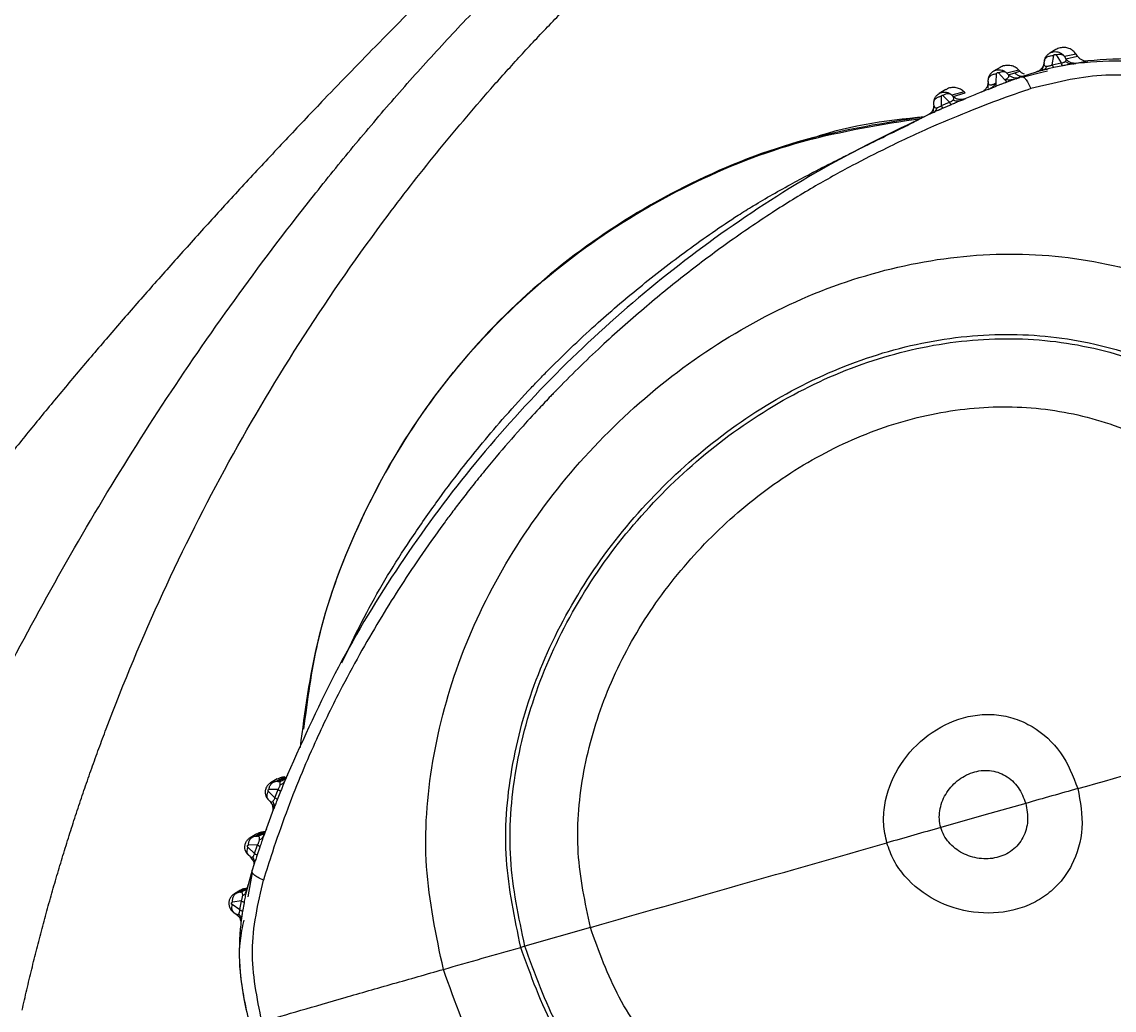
# Model space of a CAD drawing. Extents: x 398 to 508, y 623 to 782.
# Drawn here: x 500.796 to 502.777, y 675.559 to 677.351 of the extents above; entities that cross this region are included whole.
import ezdxf

# ---------------------------------------------------------------- set-up
doc = ezdxf.new("R2010")
doc.units = 0
doc.header["$MEASUREMENT"] = 0
doc.layers.add('GEOMETRY', color=2, linetype='Continuous', lineweight=25)

msp = doc.modelspace()

# ---------------------------------------------------------------- linework, layer by layer
at = {"layer": 'GEOMETRY'}
for p, q in [((502.6715, 677.3007), (502.6602, 677.2942)), ((502.6498, 677.2763), (502.6504, 677.2796)), ((502.6646, 677.2731), (502.6673, 677.2898)), ((502.6646, 677.2731), (502.6809, 677.2765)), ((502.6716, 677.2908), (502.6809, 677.2765)), ((502.7079, 677.2926), (502.6867, 677.2883)), ((502.6867, 677.2883), (502.6894, 677.284)), ((502.6894, 677.284), (502.7106, 677.2886)), ((502.7106, 677.2886), (502.7079, 677.2926)), ((502.7083, 677.2757), (502.7292, 677.2803)), ((502.5703, 677.2683), (502.5584, 677.2615)), ((502.5632, 677.2404), (502.5639, 677.2571)), ((502.5673, 677.2584), (502.5783, 677.2461)), ((502.604, 677.2635), (502.5824, 677.258)), ((502.5824, 677.258), (502.5851, 677.255)), ((502.5851, 677.255), (502.5967, 677.2584)), ((502.5967, 677.2584), (502.6062, 677.2612)), ((502.6062, 677.2612), (502.604, 677.2635)), ((502.6487, 677.2637), (502.6089, 677.2512)), ((502.6115, 677.2523), (502.621, 677.2551)), ((502.6461, 677.259), (502.6124, 677.2507)), ((502.6562, 677.2615), (502.6461, 677.259)), ((502.6678, 677.268), (502.6575, 677.2658)), ((502.6838, 677.2713), (502.6678, 677.268)), ((502.5484, 677.2413), (502.5486, 677.2449)), ((502.5663, 677.2354), (502.563, 677.2342)), ((502.5631, 677.2341), (502.5632, 677.2404)), ((502.5824, 677.2415), (502.5663, 677.2354)), ((502.5783, 677.2461), (502.5824, 677.2415)), ((502.5985, 677.2475), (502.5824, 677.2415)), ((502.5991, 677.2477), (502.5985, 677.2475)), ((502.5999, 677.249), (502.6115, 677.2523)), ((502.4719, 677.2281), (502.4596, 677.221)), ((502.4636, 677.199), (502.4637, 677.2163)), ((502.4665, 677.2174), (502.4781, 677.2053)), ((502.5049, 677.224), (502.4827, 677.2181)), ((502.4827, 677.2181), (502.4852, 677.2155)), ((502.4852, 677.2155), (502.5069, 677.2221)), ((502.5069, 677.2221), (502.5049, 677.224)), ((502.5484, 677.2285), (502.563, 677.2342)), ((502.4499, 677.1999), (502.4499, 677.204)), ((502.4636, 677.199), (502.4781, 677.2053)), ((502.4815, 677.2007), (502.4669, 677.1943)), ((501.2591, 675.9778), (501.2467, 675.9706)), ((501.2561, 675.9732), (501.2725, 675.9815)), ((501.2601, 675.9732), (501.2561, 675.9732)), ((501.2601, 675.9732), (501.2757, 675.9815)), ((501.2548, 675.9439), (501.2427, 675.9558)), ((501.2607, 675.9587), (501.2438, 675.9586)), ((501.2548, 675.9439), (501.2607, 675.9587)), ((501.265, 675.9552), (501.2591, 675.9403)), ((501.243, 675.94), (501.2456, 675.9375)), ((502.6167, 675.9336), (502.5409, 675.9121)), ((501.2524, 675.9237), (501.2339, 675.8733)), ((502.5409, 675.9121), (502.4625, 675.8898)), ((501.2219, 675.8782), (501.2099, 675.8713)), ((501.2188, 675.8739), (501.2342, 675.8819)), ((501.2188, 675.8739), (501.2223, 675.8741)), ((501.2223, 675.8741), (501.2369, 675.882)), ((501.2369, 675.882), (501.2342, 675.8819)), ((501.218, 675.8429), (501.2055, 675.8544)), ((501.2233, 675.8585), (501.2067, 675.8578)), ((501.218, 675.8429), (501.2233, 675.8585)), ((501.2275, 675.8543), (501.2222, 675.8386)), ((501.2097, 675.8371), (501.2067, 675.8397)), ((501.2134, 675.8126), (501.2025, 675.7727)), ((501.2137, 675.8085), (501.2058, 675.764)), ((501.2166, 675.8223), (501.2134, 675.8126)), ((501.1926, 675.776), (501.1812, 675.7695)), ((501.188, 675.7719), (501.2018, 675.7793)), ((501.1912, 675.7724), (501.188, 675.7719)), ((501.1912, 675.7724), (501.2044, 675.7798)), ((501.191, 675.7406), (501.177, 675.75)), ((501.1939, 675.7569), (501.1779, 675.7543)), ((501.191, 675.7406), (501.1939, 675.7569)), ((501.1987, 675.7534), (501.196, 675.7374)), ((501.1804, 675.7354), (501.1846, 675.7326)), ((501.827, 675.7085), (501.7082, 675.6746)), ((501.7082, 675.6746), (501.7007, 675.6725))]:
    msp.add_line(p, q, dxfattribs=at)
for points, knots in [([(502.6851, 678.5543), (502.5913, 678.4607), (502.3673, 678.2373), (502.0646, 677.9358), (501.7924, 677.6644), (501.6025, 677.4739), (501.4579, 677.3278), (501.3548, 677.222), (501.2787, 677.1417), (501.2146, 677.0732), (501.1523, 677.0056), (501.0919, 676.9389), (501.0333, 676.8731), (500.9765, 676.8081), (500.9215, 676.7441), (500.8683, 676.681), (500.817, 676.6188), (500.7675, 676.5576), (500.7162, 676.4926), (500.6631, 676.4236), (500.6085, 676.3504), (500.5557, 676.2774), (500.5048, 676.2047), (500.4558, 676.1323), (500.4086, 676.0602), (500.3633, 675.9884), (500.3198, 675.9168), (500.2783, 675.8455), (500.2385, 675.7745), (500.2133, 675.7269), (500.2008, 675.7033)], [0, 0, 0, 0, 0.1047301, 0.2500013, 0.3375792, 0.4084376, 0.4625773, 0.5000002, 0.5252175, 0.5499318, 0.5741445, 0.5978573, 0.6210717, 0.6437894, 0.6660124, 0.6877425, 0.708982, 0.729733, 0.749998, 0.7744173, 0.7984813, 0.8221953, 0.8455646, 0.8685947, 0.8912915, 0.9136612, 0.93571, 0.9574448, 0.9788723, 1, 1, 1, 1]), ([(500.5262, 675.623), (500.5399, 675.6592), (500.5679, 675.7316), (500.6266, 675.875), (500.7062, 676.0516), (500.8119, 676.2584), (500.9265, 676.4601), (501.049, 676.6566), (501.1801, 676.8468), (501.2958, 677.0001), (501.3921, 677.1194), (501.4663, 677.2071), (501.5424, 677.2927), (501.6208, 677.3761), (501.6874, 677.4441), (501.7411, 677.4979), (501.7951, 677.5513), (501.8627, 677.6178), (501.971, 677.7238), (502.1054, 677.8566), (502.266, 678.016), (502.4264, 678.1751), (502.5864, 678.3343), (502.6926, 678.4406), (502.7457, 678.4938)], [0, 0, 0, 0, 0.03125, 0.0625, 0.125, 0.1875, 0.25, 0.3125, 0.375, 0.4375, 0.46875, 0.5, 0.53125, 0.5625, 0.59375, 0.609375, 0.625, 0.65625, 0.6875, 0.75, 0.8125, 0.875, 0.9375, 1, 1, 1, 1]), ([(500.7963, 675.5586), (500.7991, 675.571), (500.8047, 675.5957), (500.8136, 675.6327), (500.8228, 675.6696), (500.8324, 675.7064), (500.8423, 675.7431), (500.8527, 675.7797), (500.8634, 675.8162), (500.8744, 675.8526), (500.8859, 675.8889), (500.8977, 675.9251), (500.9099, 675.9612), (500.9224, 675.9972), (500.9354, 676.0331), (500.9752, 676.1403), (501.0487, 676.3161), (501.1687, 676.5543), (501.3052, 676.7833), (501.4213, 676.9501), (501.5062, 677.061), (501.5538, 677.1205), (501.6025, 677.1791), (501.6524, 677.2367), (501.7035, 677.2932), (501.7557, 677.3489), (501.7915, 677.3851), (501.8094, 677.4032)], [0, 0, 0, 0, 0.0178447, 0.035683, 0.0535168, 0.0713478, 0.0891778, 0.1070088, 0.1248425, 0.1426807, 0.1605253, 0.1783781, 0.1962409, 0.2141156, 0.2320039, 0.2499076, 0.3749795, 0.4998081, 0.6247653, 0.7497087, 0.7854797, 0.8212214, 0.8569482, 0.8926749, 0.928416, 0.9641862, 1, 1, 1, 1]), ([(502.6504, 677.2796), (502.651, 677.2822), (502.6522, 677.2865), (502.6563, 677.2916), (502.6609, 677.2949), (502.6664, 677.2968), (502.6722, 677.2971), (502.6779, 677.2957), (502.683, 677.2928), (502.6855, 677.2898), (502.6867, 677.2883)], [0, 0, 0, 0, 0.166356, 0.279044, 0.399767, 0.51805, 0.638202, 0.758511, 0.879078, 1, 1, 1, 1]), ([(502.7079, 677.2926), (502.7061, 677.2947), (502.7026, 677.2989), (502.6952, 677.303), (502.6871, 677.3047), (502.6788, 677.3042), (502.6739, 677.3018), (502.6715, 677.3007)], [0, 0, 0, 0, 0.201472, 0.402943, 0.604415, 0.805886, 1, 1, 1, 1]), ([(502.6498, 677.2763), (502.6495, 677.2745), (502.6486, 677.2708), (502.6455, 677.266), (502.6412, 677.2621), (502.6377, 677.2608), (502.636, 677.2601)], [0, 0, 0, 0, 0.244829, 0.5, 0.755171, 1, 1, 1, 1]), ([(502.6498, 677.276), (502.6487, 677.2722), (502.6471, 677.2667), (502.6466, 677.2648), (502.6465, 677.2643)], [0, 0, 0, 0, 0.702439, 1, 1, 1, 1]), ([(502.6498, 677.2763), (502.6497, 677.2747), (502.6495, 677.2724), (502.6515, 677.2708), (502.6532, 677.2704), (502.6544, 677.2704), (502.655, 677.2704)], [0, 0, 0, 0, 0.5512086, 0.7904926, 0.899445, 1, 1, 1, 1]), ([(502.6504, 677.2796), (502.6508, 677.281), (502.6515, 677.2839), (502.6555, 677.2874), (502.661, 677.2896), (502.6652, 677.2897), (502.6673, 677.2898)], [0, 0, 0, 0, 0.241629, 0.499998, 0.758369, 1, 1, 1, 1]), ([(502.6673, 677.2898), (502.6673, 677.29), (502.6674, 677.2905), (502.6678, 677.291), (502.6684, 677.2915), (502.669, 677.2918), (502.6695, 677.2918), (502.6698, 677.2918), (502.6702, 677.2918), (502.6707, 677.2916), (502.6712, 677.2913), (502.6715, 677.291), (502.6716, 677.2908)], [0, 0, 0, 0, 0.144988, 0.282396, 0.408827, 0.524229, 0.57945, 0.634159, 0.689453, 0.746382, 0.867343, 1, 1, 1, 1]), ([(502.6867, 677.2883), (502.6859, 677.2891), (502.6842, 677.2908), (502.6804, 677.2919), (502.6761, 677.292), (502.6731, 677.2912), (502.6716, 677.2908)], [0, 0, 0, 0, 0.253258, 0.511382, 0.763459, 1, 1, 1, 1]), ([(502.6809, 677.2765), (502.6818, 677.2766), (502.6836, 677.2768), (502.6851, 677.2773), (502.6859, 677.2776), (502.6865, 677.2778), (502.6877, 677.2784), (502.6884, 677.2789), (502.6888, 677.2792)], [0, 0, 0, 0, 0.235622, 0.471634, 0.480551, 0.54513, 0.725606, 1, 1, 1, 1]), ([(502.6838, 677.2713), (502.6834, 677.2717), (502.6825, 677.2724), (502.6815, 677.2752), (502.6809, 677.2765)], [0, 0, 0, 0, 0.503043, 1, 1, 1, 1]), ([(502.7013, 677.2747), (502.7003, 677.2745), (502.6989, 677.2742), (502.6971, 677.2739), (502.695, 677.2734), (502.6905, 677.2725), (502.6864, 677.2718), (502.6838, 677.2713)], [0, 0, 0, 0, 0.22155, 0.3323, 0.397743, 0.620158, 1, 1, 1, 1]), ([(502.6888, 677.2792), (502.6893, 677.2799), (502.6905, 677.2815), (502.6898, 677.2832), (502.6894, 677.284)], [0, 0, 0, 0, 0.473645, 1, 1, 1, 1]), ([(502.7013, 677.2747), (502.7002, 677.2746), (502.698, 677.2744), (502.6946, 677.2753), (502.6915, 677.2768), (502.6897, 677.2784), (502.6888, 677.2792)], [0, 0, 0, 0, 0.252786, 0.507301, 0.758048, 1, 1, 1, 1]), ([(502.7083, 677.2757), (502.7065, 677.2756), (502.7029, 677.2754), (502.6976, 677.277), (502.6928, 677.2798), (502.6906, 677.2826), (502.6894, 677.284)], [0, 0, 0, 0, 0.245213, 0.5, 0.754788, 1, 1, 1, 1]), ([(503.0626, 677.1834), (503.041, 677.1983), (503.014, 677.217), (502.9828, 677.2324), (502.9748, 677.2362), (502.9727, 677.2371), (502.9721, 677.2374), (502.972, 677.2375), (502.9432, 677.2505), (502.9112, 677.2613), (502.85, 677.2751), (502.7891, 677.2833), (502.7307, 677.2775), (502.7013, 677.2747)], [0, 0, 0, 0, 0.2082, 0.260693, 0.274113, 0.277664, 0.278653, 0.278952, 0.27912, 0.526842, 0.539473, 0.768615, 1, 1, 1, 1]), ([(502.7013, 677.2747), (502.7032, 677.2749), (502.7071, 677.2755), (502.7078, 677.2757), (502.7083, 677.2757)], [0, 0, 0, 0, 0.472059, 1, 1, 1, 1]), ([(502.7106, 677.2886), (502.7117, 677.2872), (502.7141, 677.2844), (502.7188, 677.2817), (502.724, 677.2801), (502.7275, 677.2802), (502.7292, 677.2803)], [0, 0, 0, 0, 0.254075, 0.511661, 0.759811, 1, 1, 1, 1]), ([(503.0704, 677.1943), (503.045, 677.2104), (502.9942, 677.2425), (502.9087, 677.2716), (502.8195, 677.2867), (502.7594, 677.2825), (502.7292, 677.2803)], [0, 0, 0, 0, 0.250557, 0.499216, 0.748246, 1, 1, 1, 1]), ([(502.5486, 677.2449), (502.5489, 677.2475), (502.5495, 677.2518), (502.5529, 677.2571), (502.5569, 677.2609), (502.5621, 677.2634), (502.5678, 677.2644), (502.5734, 677.2637), (502.5785, 677.2616), (502.5811, 677.2592), (502.5824, 677.258)], [0, 0, 0, 0, 0.166529, 0.280002, 0.401122, 0.523303, 0.648332, 0.769672, 0.88687, 1, 1, 1, 1]), ([(502.5486, 677.2449), (502.5488, 677.2464), (502.5492, 677.2494), (502.5527, 677.2533), (502.5578, 677.2562), (502.5619, 677.2568), (502.5639, 677.2571)], [0, 0, 0, 0, 0.241786, 0.499998, 0.758211, 1, 1, 1, 1]), ([(502.5639, 677.2571), (502.564, 677.2573), (502.564, 677.2576), (502.5643, 677.2581), (502.5647, 677.2586), (502.5651, 677.2588), (502.5655, 677.2589), (502.5658, 677.259), (502.5661, 677.259), (502.5665, 677.2589), (502.567, 677.2587), (502.5672, 677.2585), (502.5673, 677.2584)], [0, 0, 0, 0, 0.146361, 0.284808, 0.41183, 0.527282, 0.582294, 0.636648, 0.691473, 0.747865, 0.867827, 1, 1, 1, 1]), ([(502.5824, 677.258), (502.5815, 677.2587), (502.5796, 677.2601), (502.5758, 677.2607), (502.5715, 677.2602), (502.5687, 677.259), (502.5673, 677.2584)], [0, 0, 0, 0, 0.253348, 0.511302, 0.763261, 1, 1, 1, 1]), ([(502.604, 677.2635), (502.6019, 677.2653), (502.5979, 677.2689), (502.5901, 677.2718), (502.582, 677.2723), (502.5751, 677.271), (502.5716, 677.2688), (502.5704, 677.2681)], [0, 0, 0, 0, 0.221199, 0.442398, 0.663597, 0.884795, 1, 1, 1, 1]), ([(502.5783, 677.2461), (502.579, 677.2463), (502.5802, 677.2467), (502.5817, 677.2473), (502.5832, 677.2481), (502.5845, 677.2492), (502.5854, 677.2503), (502.586, 677.2515), (502.5862, 677.2531), (502.5855, 677.2543), (502.5851, 677.255)], [0, 0, 0, 0, 0.079086, 0.133913, 0.200461, 0.312241, 0.428543, 0.526289, 0.702284, 1, 1, 1, 1]), ([(502.606, 677.2501), (502.6042, 677.2496), (502.6005, 677.2486), (502.5947, 677.2492), (502.5893, 677.2513), (502.5865, 677.2538), (502.5851, 677.255)], [0, 0, 0, 0, 0.244705, 0.5, 0.755295, 1, 1, 1, 1]), ([(502.5967, 677.2584), (502.598, 677.2572), (502.6009, 677.2546), (502.6063, 677.2526), (502.6121, 677.252), (502.6158, 677.253), (502.6175, 677.2535)], [0, 0, 0, 0, 0.244768, 0.500064, 0.755326, 1, 1, 1, 1]), ([(502.6062, 677.2612), (502.6076, 677.2598), (502.6099, 677.2577), (502.6128, 677.2568), (502.6139, 677.2564)], [0, 0, 0, 0, 0.6264697, 1, 1, 1, 1]), ([(503.1026, 677.1094), (503.0712, 677.1389), (503.0086, 677.1978), (502.8849, 677.2466), (502.7525, 677.2612), (502.6682, 677.2403), (502.6259, 677.2298)], [0, 0, 0, 0, 0.251476, 0.500099, 0.748747, 1, 1, 1, 1]), ([(502.6487, 677.2637), (502.6468, 677.2632), (502.6429, 677.2621), (502.6373, 677.2605), (502.6366, 677.2603), (502.636, 677.2601)], [0, 0, 0, 0, 0.21947, 0.434766, 1, 1, 1, 1]), ([(502.6465, 677.2643), (502.6464, 677.2641), (502.6462, 677.2634), (502.6469, 677.2634), (502.6482, 677.2636), (502.6489, 677.2638)], [0, 0, 0, 0, 0.155177, 0.568787, 1, 1, 1, 1]), ([(502.6487, 677.2637), (502.65, 677.2643), (502.6527, 677.2655), (502.6542, 677.2688), (502.655, 677.2704)], [0, 0, 0, 0, 0.4999991, 1, 1, 1, 1]), ([(502.6575, 677.2658), (502.6575, 677.2658), (502.6544, 677.2651), (502.6515, 677.2644), (502.6487, 677.2637)], [0, 0, 0, 0, 0.006922, 1, 1, 1, 1]), ([(502.6506, 677.2646), (502.6515, 677.2646), (502.6532, 677.2648), (502.6561, 677.2654), (502.6576, 677.2657)], [0, 0, 0, 0, 0.479884, 1, 1, 1, 1]), ([(502.655, 677.2704), (502.6556, 677.2705), (502.657, 677.2706), (502.6595, 677.2711), (502.6622, 677.272), (502.6638, 677.2727), (502.6646, 677.2731)], [0, 0, 0, 0, 0.251071, 0.490727, 0.735067, 1, 1, 1, 1]), ([(502.6678, 677.268), (502.6673, 677.2684), (502.6664, 677.269), (502.6652, 677.2718), (502.6646, 677.2731)], [0, 0, 0, 0, 0.499986, 1, 1, 1, 1]), ([(502.5484, 677.2413), (502.5482, 677.2394), (502.5478, 677.2356), (502.5451, 677.2303), (502.5412, 677.226), (502.5378, 677.2243), (502.5361, 677.2234)], [0, 0, 0, 0, 0.244606, 0.5, 0.755394, 1, 1, 1, 1]), ([(502.5484, 677.2425), (502.5484, 677.24), (502.5484, 677.235), (502.5473, 677.2308), (502.5485, 677.2305), (502.5486, 677.2305)], [0, 0, 0, 0, 0.490748, 0.984313, 1, 1, 1, 1]), ([(502.5484, 677.2413), (502.5485, 677.2401), (502.5485, 677.238), (502.5506, 677.2367), (502.5534, 677.2367), (502.5552, 677.2369), (502.5569, 677.2373), (502.5584, 677.2378), (502.5595, 677.2382), (502.5603, 677.2386), (502.5616, 677.2393), (502.5626, 677.24), (502.5632, 677.2404)], [0, 0, 0, 0, 0.310024, 0.585718, 0.692349, 0.74531, 0.798926, 0.862433, 0.88153, 0.891455, 0.942928, 1, 1, 1, 1]), ([(502.5484, 677.2285), (502.55, 677.2292), (502.5531, 677.2306), (502.5586, 677.2344), (502.5613, 677.238), (502.5632, 677.2404)], [0, 0, 0, 0, 0.24777, 0.493288, 1, 1, 1, 1]), ([(502.5985, 677.2475), (502.5914, 677.2449), (502.5807, 677.2409), (502.5699, 677.2368), (502.5663, 677.2354)], [0, 0, 0, 0, 0.663169, 1, 1, 1, 1]), ([(502.5985, 677.2475), (502.5965, 677.2469), (502.5927, 677.2458), (502.5857, 677.245), (502.5811, 677.2457), (502.5783, 677.2461)], [0, 0, 0, 0, 0.298965, 0.578216, 1, 1, 1, 1]), ([(502.6089, 677.2512), (502.6071, 677.2506), (502.6045, 677.2497), (502.6012, 677.2485), (502.5997, 677.2479), (502.5991, 677.2477)], [0, 0, 0, 0, 0.528606, 0.827155, 1, 1, 1, 1]), ([(502.5991, 677.2477), (502.6011, 677.2484), (502.605, 677.2498), (502.6057, 677.25), (502.606, 677.2501)], [0, 0, 0, 0, 0.518872, 1, 1, 1, 1]), ([(502.6089, 677.2512), (502.61, 677.2513), (502.6122, 677.2515), (502.6165, 677.2474), (502.6211, 677.2404), (502.6243, 677.2333), (502.6259, 677.2298)], [0, 0, 0, 0, 0.2398, 0.491268, 0.747303, 1, 1, 1, 1]), ([(502.6259, 677.2298), (502.6109, 677.2246), (502.5753, 677.2124), (502.5164, 677.1898), (502.4441, 677.1598), (502.3714, 677.1261), (502.2987, 677.0889), (502.2291, 677.0503), (502.1537, 677.0037), (502.0768, 676.9512), (501.9992, 676.8931), (501.9226, 676.8307), (501.8432, 676.7602), (501.7906, 676.7089), (501.7636, 676.681), (501.7636, 676.681), (501.7636, 676.681), (501.7636, 676.6809), (501.7636, 676.6809), (501.7635, 676.6809), (501.7635, 676.6809), (501.7635, 676.6808), (501.7633, 676.6807), (501.7631, 676.6804), (501.7623, 676.6796), (501.7596, 676.6768), (501.75, 676.6668), (501.7297, 676.6454), (501.6964, 676.6089), (501.6625, 676.5699), (501.6329, 676.5341), (501.6115, 676.5074), (501.5927, 676.4833), (501.5763, 676.4616), (501.5509, 676.4274), (501.5182, 676.3813), (501.4793, 676.3225), (501.443, 676.2641), (501.4073, 676.2027), (501.3677, 676.1289), (501.3318, 676.0548), (501.2999, 675.9808), (501.274, 675.9146), (501.252, 675.8518), (501.2393, 675.8113), (501.234, 675.7944)], [0, 0, 0, 0, 0.023144, 0.05484, 0.091564, 0.136206, 0.170367, 0.209427, 0.251228, 0.298444, 0.343948, 0.391377, 0.441313, 0.497426, 0.497427, 0.497428, 0.497429, 0.497432, 0.497437, 0.497446, 0.497463, 0.497497, 0.497564, 0.497711, 0.498058, 0.499248, 0.503302, 0.518104, 0.541837, 0.574517, 0.592617, 0.609041, 0.623786, 0.63685, 0.648231, 0.685287, 0.718359, 0.749985, 0.784568, 0.820855, 0.870939, 0.90326, 0.937451, 0.973984, 1, 1, 1, 1]), ([(502.4499, 677.204), (502.4501, 677.2063), (502.4505, 677.2107), (502.4537, 677.2162), (502.4576, 677.2199), (502.462, 677.2224), (502.467, 677.2237), (502.4724, 677.2236), (502.478, 677.2219), (502.4811, 677.2194), (502.4827, 677.2181)], [0, 0, 0, 0, 0.154612, 0.290603, 0.407903, 0.506473, 0.620626, 0.739473, 0.865922, 1, 1, 1, 1]), ([(502.4499, 677.204), (502.4501, 677.2054), (502.4504, 677.2082), (502.4534, 677.212), (502.458, 677.215), (502.4619, 677.2158), (502.4637, 677.2163)], [0, 0, 0, 0, 0.242505, 0.499998, 0.757493, 1, 1, 1, 1]), ([(502.4637, 677.2163), (502.4638, 677.2164), (502.4638, 677.2167), (502.464, 677.2172), (502.4643, 677.2175), (502.4647, 677.2177), (502.465, 677.2179), (502.4653, 677.2179), (502.4657, 677.2179), (502.4662, 677.2177), (502.4664, 677.2175), (502.4665, 677.2174)], [0, 0, 0, 0, 0.144351, 0.279386, 0.402708, 0.515836, 0.570702, 0.625677, 0.739519, 0.863869, 1, 1, 1, 1]), ([(502.4827, 677.2181), (502.4817, 677.2188), (502.4797, 677.2202), (502.4755, 677.2206), (502.4709, 677.2198), (502.4679, 677.2182), (502.4665, 677.2174)], [0, 0, 0, 0, 0.249417, 0.506903, 0.760701, 1, 1, 1, 1]), ([(502.5049, 677.224), (502.5028, 677.2257), (502.4986, 677.2291), (502.4908, 677.2317), (502.4827, 677.232), (502.4761, 677.2306), (502.473, 677.2285), (502.4721, 677.2279)], [0, 0, 0, 0, 0.227395, 0.45479, 0.682185, 0.909581, 1, 1, 1, 1]), ([(502.485, 677.2093), (502.4854, 677.2098), (502.4863, 677.211), (502.4866, 677.2131), (502.4858, 677.2145), (502.4852, 677.2155)], [0, 0, 0, 0, 0.225042, 0.470435, 1, 1, 1, 1]), ([(502.5065, 677.2114), (502.5047, 677.2108), (502.501, 677.2096), (502.4952, 677.21), (502.4896, 677.2118), (502.4866, 677.2143), (502.4852, 677.2155)], [0, 0, 0, 0, 0.244604, 0.5, 0.755396, 1, 1, 1, 1]), ([(502.5485, 677.2285), (502.5432, 677.2264), (502.5302, 677.2213), (502.5132, 677.2143), (502.5013, 677.2094), (502.4973, 677.2077)], [0, 0, 0, 0, 0.3048069, 0.7638917, 1, 1, 1, 1]), ([(502.4499, 677.1999), (502.4498, 677.198), (502.4495, 677.1942), (502.4471, 677.1889), (502.4433, 677.1844), (502.44, 677.1826), (502.4384, 677.1817)], [0, 0, 0, 0, 0.244703, 0.5, 0.755297, 1, 1, 1, 1]), ([(502.4499, 677.1997), (502.4495, 677.1959), (502.4488, 677.1901), (502.448, 677.187), (502.4488, 677.1867), (502.45, 677.1872), (502.4506, 677.1874)], [0, 0, 0, 0, 0.476002, 0.727628, 0.860852, 1, 1, 1, 1]), ([(502.4499, 677.1999), (502.45, 677.1984), (502.4501, 677.1963), (502.4522, 677.195), (502.4539, 677.1948), (502.4551, 677.195), (502.4556, 677.1952)], [0, 0, 0, 0, 0.542909, 0.786725, 0.897634, 1, 1, 1, 1]), ([(502.4504, 677.1873), (502.4516, 677.1881), (502.4541, 677.1897), (502.4551, 677.1933), (502.4556, 677.1952)], [0, 0, 0, 0, 0.499989, 1, 1, 1, 1]), ([(502.4556, 677.1952), (502.4562, 677.1953), (502.4573, 677.1956), (502.4588, 677.1963), (502.4602, 677.1969), (502.4617, 677.1977), (502.4629, 677.1985), (502.4636, 677.199)], [0, 0, 0, 0, 0.252838, 0.493953, 0.521876, 0.738307, 1, 1, 1, 1]), ([(502.4669, 677.1943), (502.4665, 677.1946), (502.4658, 677.1953), (502.4643, 677.1978), (502.4636, 677.199)], [0, 0, 0, 0, 0.5000076, 1, 1, 1, 1]), ([(502.4781, 677.2053), (502.4789, 677.2056), (502.4804, 677.2061), (502.4817, 677.2068), (502.4825, 677.2072), (502.483, 677.2076), (502.484, 677.2083), (502.4846, 677.2089), (502.485, 677.2093)], [0, 0, 0, 0, 0.238313, 0.475335, 0.500024, 0.549554, 0.728053, 1, 1, 1, 1]), ([(502.4815, 677.2007), (502.4811, 677.201), (502.4803, 677.2016), (502.4789, 677.2041), (502.4781, 677.2053)], [0, 0, 0, 0, 0.503105, 1, 1, 1, 1]), ([(502.4973, 677.2077), (502.4954, 677.2068), (502.4934, 677.206), (502.4914, 677.205), (502.4913, 677.205), (502.4913, 677.205), (502.4911, 677.2049), (502.49, 677.2044), (502.4886, 677.2037), (502.4865, 677.2028), (502.4844, 677.2019), (502.4826, 677.2012), (502.4815, 677.2007)], [0, 0, 0, 0, 0.417535, 0.417611, 0.41821, 0.419871, 0.426157, 0.450648, 0.646057, 0.703071, 0.806006, 1, 1, 1, 1]), ([(502.4973, 677.2077), (502.4963, 677.2074), (502.4944, 677.2067), (502.4912, 677.2068), (502.488, 677.2076), (502.486, 677.2087), (502.485, 677.2093)], [0, 0, 0, 0, 0.254162, 0.509104, 0.759349, 1, 1, 1, 1]), ([(502.4973, 677.2077), (502.4998, 677.2087), (502.505, 677.2109), (502.506, 677.2112), (502.5065, 677.2114)], [0, 0, 0, 0, 0.474831, 1, 1, 1, 1]), ([(502.4504, 677.1873), (502.3855, 677.1561), (502.2556, 677.0935), (502.0729, 676.9766), (501.9016, 676.8441), (501.7432, 676.6955), (501.5991, 676.5325), (501.4714, 676.3569), (501.3597, 676.1706), (501.3013, 676.0391), (501.2721, 675.9735)], [0, 0, 0, 0, 0.1245824, 0.2494896, 0.37459, 0.4998762, 0.6251945, 0.7503704, 0.8753604, 1, 1, 1, 1]), ([(501.3011, 676.0352), (501.3095, 676.0999), (501.3275, 676.2374), (501.4006, 676.4379), (501.5078, 676.6308), (501.6476, 676.8021), (501.8145, 676.947), (502.004, 677.0601), (502.2099, 677.1417), (502.355, 677.1647), (502.4275, 677.1763)], [0, 0, 0, 0, 0.112507, 0.239291, 0.366076, 0.492861, 0.619646, 0.74643, 0.873215, 1, 1, 1, 1]), ([(502.4339, 677.1789), (502.3609, 677.1675), (502.2147, 677.1447), (502.0072, 677.0631), (501.8162, 676.9494), (501.6481, 676.8036), (501.5074, 676.6311), (501.4, 676.4366), (501.3301, 676.2467), (501.3136, 676.1207), (501.3067, 676.068)], [0, 0, 0, 0, 0.129561, 0.259123, 0.388684, 0.518245, 0.647806, 0.777368, 0.906929, 1, 1, 1, 1]), ([(502.4339, 677.1789), (502.36, 677.1707), (502.2861, 677.1626), (502.218, 677.1351), (502.218, 677.135)], [0, 0, 0, 0, 0.999747, 1, 1, 1, 1]), ([(502.4504, 677.1873), (502.4485, 677.1865), (502.4449, 677.1848), (502.4413, 677.1831), (502.4387, 677.1819), (502.4385, 677.1818), (502.4384, 677.1817)], [0, 0, 0, 0, 0.219313, 0.437055, 0.703636, 1, 1, 1, 1]), ([(502.4669, 677.1943), (502.4657, 677.1938), (502.464, 677.1931), (502.462, 677.1922), (502.4605, 677.1915), (502.4591, 677.191), (502.4579, 677.1905), (502.4572, 677.1902), (502.4547, 677.1892), (502.4525, 677.1882), (502.4504, 677.1873)], [0, 0, 0, 0, 0.198415, 0.3028, 0.36011, 0.457997, 0.54502, 0.571673, 0.58734, 1, 1, 1, 1]), ([(501.3764, 676.1884), (501.3794, 676.1949), (501.3934, 676.2251), (501.4204, 676.2788), (501.4584, 676.3467), (501.5009, 676.4126), (501.5454, 676.477), (501.5879, 676.5336), (501.6282, 676.584), (501.6685, 676.6315), (501.7031, 676.6699), (501.7271, 676.6952), (501.7381, 676.7066), (501.7728, 676.7421), (501.8309, 676.7977), (501.9167, 676.8711), (502.0031, 676.9378), (502.0726, 676.9863), (502.1247, 677.0189), (502.1578, 677.0383), (502.1925, 677.0575), (502.2299, 677.0774), (502.266, 677.096), (502.3215, 677.124), (502.3693, 677.1473), (502.4011, 677.1629), (502.4141, 677.1694), (502.4196, 677.1723), (502.4227, 677.1739)], [0, 0, 0, 0, 0.0149724, 0.0686551, 0.1198576, 0.1705582, 0.2244946, 0.2747884, 0.3101008, 0.3514534, 0.3973945, 0.4116325, 0.4200469, 0.4284419, 0.5091882, 0.5779145, 0.6501285, 0.7237878, 0.7451535, 0.7718804, 0.8000378, 0.8238691, 0.8567714, 0.8817615, 0.9518122, 0.9675831, 0.9811027, 1, 1, 1, 1]), ([(501.5603, 675.6325), (501.5472, 675.6944), (501.5209, 675.8191), (501.5356, 676.0128), (501.587, 676.2025), (501.6756, 676.3825), (501.7955, 676.5464), (501.9413, 676.6887), (502.1074, 676.8034), (502.2883, 676.8852), (502.478, 676.9295), (502.67, 676.9331), (502.8572, 676.8936), (503.0311, 676.812), (503.1859, 676.6938), (503.3161, 676.5445), (503.4206, 676.3715), (503.4638, 676.2434), (503.4855, 676.1791)], [0, 0, 0, 0, 0.0600907, 0.1211517, 0.1835765, 0.2472595, 0.3117573, 0.3764641, 0.4407522, 0.5040523, 0.5660138, 0.6266788, 0.6866366, 0.746971, 0.8084719, 0.8713479, 0.935362, 1, 1, 1, 1]), ([(501.7007, 675.6725), (501.6896, 675.7255), (501.667, 675.8323), (501.6798, 675.9981), (501.724, 676.1605), (501.8001, 676.3147), (501.903, 676.4551), (502.028, 676.5771), (502.1702, 676.6755), (502.3251, 676.7457), (502.4875, 676.7838), (502.6519, 676.7871), (502.8121, 676.7533), (502.961, 676.6833), (503.0935, 676.5819), (503.2048, 676.4539), (503.2943, 676.3057), (503.3313, 676.1958), (503.3499, 676.1407)], [0, 0, 0, 0, 0.060031, 0.121063, 0.183495, 0.247208, 0.311744, 0.37649, 0.440815, 0.50414, 0.566097, 0.626721, 0.686615, 0.746897, 0.808382, 0.871274, 0.935323, 1, 1, 1, 1]), ([(501.7082, 675.6746), (501.6971, 675.7271), (501.6748, 675.833), (501.6875, 675.9973), (501.7314, 676.1582), (501.8068, 676.311), (501.9089, 676.4501), (502.0327, 676.5711), (502.1736, 676.6686), (502.3271, 676.7382), (502.488, 676.776), (502.6509, 676.7793), (502.8097, 676.7458), (502.9572, 676.6764), (503.0885, 676.5759), (503.1988, 676.4491), (503.2875, 676.3021), (503.3241, 676.1933), (503.3425, 676.1386)], [0, 0, 0, 0, 0.060017, 0.121046, 0.183483, 0.247203, 0.311744, 0.376491, 0.440822, 0.504154, 0.566114, 0.626731, 0.686609, 0.746882, 0.808366, 0.871265, 0.93532, 1, 1, 1, 1]), ([(501.827, 675.7085), (501.8175, 675.7535), (501.7984, 675.8441), (501.8096, 675.9848), (501.8475, 676.1225), (501.9123, 676.2533), (501.9999, 676.3726), (502.1061, 676.4763), (502.2268, 676.5601), (502.3582, 676.6199), (502.4958, 676.6524), (502.6351, 676.6554), (502.7711, 676.6268), (502.8974, 676.5673), (503.0097, 676.4811), (503.1041, 676.3723), (503.18, 676.2463), (503.2115, 676.1529), (503.2273, 676.106)], [0, 0, 0, 0, 0.0599111, 0.1209102, 0.1833853, 0.2471635, 0.3117385, 0.3765048, 0.4408804, 0.5042692, 0.5662494, 0.6268088, 0.686568, 0.7467557, 0.8082372, 0.871187, 0.9352954, 1, 1, 1, 1]), ([(503.4855, 676.1791), (503.5008, 676.1129), (503.5314, 675.9813), (503.5332, 675.7795), (503.5009, 675.5843), (503.4312, 675.4026), (503.3261, 675.2418), (503.1876, 675.1097), (503.0224, 675.0117), (502.8378, 674.9493), (502.641, 674.9233), (502.4396, 674.9334), (502.2408, 674.9777), (502.0526, 675.0542), (501.8826, 675.1611), (501.7392, 675.2956), (501.6248, 675.453), (501.5817, 675.573), (501.5603, 675.6325)], [0, 0, 0, 0, 0.064638, 0.128652, 0.191528, 0.253029, 0.313363, 0.373321, 0.433986, 0.495948, 0.559248, 0.623536, 0.688243, 0.752741, 0.816423, 0.878848, 0.939909, 1, 1, 1, 1]), ([(503.3499, 676.1407), (503.363, 676.084), (503.3892, 675.9711), (503.391, 675.7982), (503.3634, 675.631), (503.3039, 675.4753), (503.2139, 675.3376), (503.0954, 675.2246), (502.9539, 675.1407), (502.7958, 675.0875), (502.6272, 675.0654), (502.4546, 675.0741), (502.2842, 675.1122), (502.1228, 675.1776), (501.9771, 675.2691), (501.8541, 675.3842), (501.756, 675.5188), (501.719, 675.6215), (501.7007, 675.6725)], [0, 0, 0, 0, 0.064677, 0.128726, 0.191618, 0.253103, 0.313385, 0.373279, 0.433903, 0.49586, 0.559185, 0.62351, 0.688256, 0.752792, 0.816505, 0.878937, 0.939969, 1, 1, 1, 1]), ([(503.3425, 676.1386), (503.3556, 676.0824), (503.3816, 675.9705), (503.3833, 675.7991), (503.356, 675.6334), (503.297, 675.4792), (503.2079, 675.3427), (503.0904, 675.2307), (502.9503, 675.1477), (502.7936, 675.0949), (502.6265, 675.0731), (502.4554, 675.0818), (502.2866, 675.1195), (502.1266, 675.1843), (501.9821, 675.2749), (501.8602, 675.389), (501.763, 675.5223), (501.7264, 675.6242), (501.7082, 675.6746)], [0, 0, 0, 0, 0.06468, 0.128735, 0.191634, 0.253118, 0.313391, 0.373269, 0.433886, 0.495846, 0.559178, 0.623509, 0.688256, 0.752797, 0.816517, 0.878954, 0.939983, 1, 1, 1, 1]), ([(503.2273, 676.106), (503.2385, 676.0578), (503.2608, 675.9618), (503.2623, 675.8149), (503.2391, 675.673), (503.1887, 675.5409), (503.1125, 675.424), (503.0119, 675.3281), (502.8919, 675.2571), (502.7577, 675.2122), (502.6147, 675.1937), (502.4681, 675.2013), (502.3232, 675.2336), (502.186, 675.2892), (502.062, 675.3666), (501.9574, 675.4641), (501.8739, 675.5782), (501.8425, 675.6653), (501.827, 675.7085)], [0, 0, 0, 0, 0.064705, 0.128813, 0.191763, 0.253244, 0.313432, 0.373191, 0.433751, 0.495731, 0.55912, 0.623495, 0.688261, 0.752837, 0.816615, 0.87909, 0.940089, 1, 1, 1, 1]), ([(502.3647, 675.8619), (502.3623, 675.8731), (502.3575, 675.8957), (502.3606, 675.9426), (502.3819, 675.9994), (502.4298, 676.0545), (502.4829, 676.0846), (502.529, 676.095), (502.5637, 676.0954), (502.5976, 676.0883), (502.6396, 676.0687), (502.6848, 676.0275), (502.7023, 675.983), (502.7111, 675.9604)], [0, 0, 0, 0, 0.0606645, 0.1220786, 0.2476863, 0.3762662, 0.503246, 0.565392, 0.6264948, 0.6870603, 0.7479087, 0.8719832, 1, 1, 1, 1]), ([(502.4625, 675.8898), (502.4614, 675.8948), (502.4593, 675.9048), (502.4606, 675.9257), (502.4699, 675.9511), (502.4912, 675.9756), (502.5149, 675.9889), (502.5355, 675.9935), (502.551, 675.9937), (502.5661, 675.9905), (502.5848, 675.9818), (502.605, 675.9635), (502.6127, 675.9437), (502.6167, 675.9336)], [0, 0, 0, 0, 0.060796, 0.122283, 0.24782, 0.376196, 0.503035, 0.565203, 0.626401, 0.687107, 0.748072, 0.872168, 1, 1, 1, 1]), ([(501.2561, 675.9732), (501.2544, 675.973), (501.251, 675.9727), (501.246, 675.9705), (501.2415, 675.9667), (501.2383, 675.9614), (501.2369, 675.9553), (501.2374, 675.9493), (501.2394, 675.9441), (501.2418, 675.9413), (501.243, 675.94)], [0, 0, 0, 0, 0.110913, 0.227807, 0.35566, 0.494485, 0.631575, 0.7615, 0.884293, 1, 1, 1, 1]), ([(501.2438, 675.9586), (501.2442, 675.9605), (501.245, 675.9644), (501.2479, 675.9692), (501.2518, 675.9725), (501.2547, 675.973), (501.2561, 675.9732)], [0, 0, 0, 0, 0.242506, 0.5, 0.757494, 1, 1, 1, 1]), ([(501.2725, 675.9815), (501.2697, 675.9812), (501.265, 675.9809), (501.261, 675.9785), (501.2592, 675.9776)], [0, 0, 0, 0, 0.580628, 1, 1, 1, 1]), ([(501.2601, 675.9732), (501.2619, 675.9734), (501.2657, 675.9738), (501.2709, 675.9764), (501.2753, 675.9802), (501.277, 675.9836), (501.2779, 675.9852)], [0, 0, 0, 0, 0.244705, 0.500002, 0.755298, 1, 1, 1, 1]), ([(501.2643, 675.9676), (501.2644, 675.9685), (501.2645, 675.9705), (501.2632, 675.9727), (501.2613, 675.973), (501.2601, 675.9732)], [0, 0, 0, 0, 0.213591, 0.455115, 1, 1, 1, 1]), ([(501.2607, 675.9587), (501.2611, 675.9594), (501.2621, 675.9609), (501.2632, 675.9633), (501.2639, 675.9657), (501.2642, 675.9669), (501.2643, 675.9676)], [0, 0, 0, 0, 0.258365, 0.498869, 0.740931, 1, 1, 1, 1]), ([(501.2643, 675.9676), (501.2652, 675.9678), (501.2671, 675.9683), (501.2694, 675.9697), (501.2711, 675.9714), (501.2718, 675.9728), (501.2721, 675.9735)], [0, 0, 0, 0, 0.24782, 0.500004, 0.752186, 1, 1, 1, 1]), ([(501.2721, 675.9735), (501.2712, 675.9711), (501.2698, 675.9676), (501.2683, 675.9634), (501.2673, 675.9609), (501.2664, 675.9586), (501.2655, 675.9565), (501.265, 675.9552)], [0, 0, 0, 0, 0.414147, 0.636812, 0.65606, 0.797577, 1, 1, 1, 1]), ([(501.2707, 675.9765), (501.2706, 675.9765), (501.2703, 675.9762), (501.2693, 675.9756), (501.2684, 675.9752), (501.2679, 675.975)], [0, 0, 0, 0, 0.093909, 0.544523, 1, 1, 1, 1]), ([(501.2779, 675.9852), (501.2776, 675.985), (501.2773, 675.9845), (501.2758, 675.9816), (501.2743, 675.9784), (501.2729, 675.9751), (501.2721, 675.9735)], [0, 0, 0, 0, 0.362294, 0.571788, 0.788019, 1, 1, 1, 1]), ([(501.2427, 675.9558), (501.242, 675.9544), (501.2406, 675.9514), (501.24, 675.9469), (501.2407, 675.9429), (501.2422, 675.941), (501.243, 675.94)], [0, 0, 0, 0, 0.2393, 0.493099, 0.750585, 1, 1, 1, 1]), ([(501.2427, 675.9558), (501.2426, 675.9559), (501.2424, 675.9561), (501.2423, 675.9566), (501.2423, 675.957), (501.2423, 675.9573), (501.2424, 675.9576), (501.2426, 675.958), (501.243, 675.9583), (501.2434, 675.9585), (501.2437, 675.9586), (501.2438, 675.9586)], [0, 0, 0, 0, 0.136149, 0.260496, 0.374339, 0.429311, 0.484179, 0.597306, 0.720627, 0.855667, 1, 1, 1, 1]), ([(501.2607, 675.9587), (501.2618, 675.9579), (501.2642, 675.9565), (501.2647, 675.9556), (501.265, 675.9552)], [0, 0, 0, 0, 0.4999588, 1, 1, 1, 1]), ([(502.7111, 675.9604), (502.7155, 675.9365), (502.724, 675.8894), (502.7071, 675.8306), (502.6817, 675.7919), (502.6567, 675.768), (502.6269, 675.7501), (502.5822, 675.7347), (502.5213, 675.7323), (502.4516, 675.754), (502.4036, 675.7912), (502.3763, 675.8295), (502.3685, 675.8512), (502.3647, 675.8619)], [0, 0, 0, 0, 0.128017, 0.252091, 0.31294, 0.373505, 0.434608, 0.496754, 0.623734, 0.752314, 0.877921, 0.939336, 1, 1, 1, 1]), ([(501.2456, 675.9375), (501.2478, 675.9347), (501.2513, 675.9304), (501.2526, 675.9253), (501.2526, 675.9247), (501.2527, 675.9243)], [0, 0, 0, 0, 0.4775141, 0.731158, 1, 1, 1, 1]), ([(501.2456, 675.9375), (501.2464, 675.9368), (501.2478, 675.9354), (501.2499, 675.9364), (501.2508, 675.9369)], [0, 0, 0, 0, 0.527442, 1, 1, 1, 1]), ([(501.2503, 675.9163), (501.2508, 675.9181), (501.2519, 675.9218), (501.2514, 675.9277), (501.2493, 675.9332), (501.2468, 675.9361), (501.2456, 675.9375)], [0, 0, 0, 0, 0.244604, 0.5, 0.755396, 1, 1, 1, 1]), ([(501.2508, 675.9369), (501.2512, 675.9372), (501.2518, 675.9379), (501.253, 675.9393), (501.2541, 675.9414), (501.2545, 675.943), (501.2548, 675.9439)], [0, 0, 0, 0, 0.275786, 0.530239, 0.765789, 1, 1, 1, 1]), ([(501.2508, 675.9369), (501.2514, 675.9359), (501.2526, 675.9337), (501.2534, 675.9303), (501.2534, 675.9269), (501.2528, 675.9247), (501.2524, 675.9237)], [0, 0, 0, 0, 0.240718, 0.491115, 0.7461, 1, 1, 1, 1]), ([(501.2591, 675.9403), (501.2579, 675.9373), (501.2554, 675.931), (501.2534, 675.9262), (501.2524, 675.9237)], [0, 0, 0, 0, 0.484871, 1, 1, 1, 1]), ([(501.2548, 675.9439), (501.256, 675.9431), (501.2583, 675.9417), (501.2589, 675.9408), (501.2591, 675.9403)], [0, 0, 0, 0, 0.496315, 1, 1, 1, 1]), ([(502.6167, 675.9336), (502.6186, 675.923), (502.6224, 675.9021), (502.6148, 675.8759), (502.6035, 675.8587), (502.5923, 675.848), (502.579, 675.84), (502.5591, 675.8331), (502.532, 675.832), (502.501, 675.8416), (502.4797, 675.8582), (502.4676, 675.8753), (502.4642, 675.885), (502.4625, 675.8898)], [0, 0, 0, 0, 0.1278322, 0.2519277, 0.3128926, 0.3735985, 0.4347974, 0.4969648, 0.6238039, 0.7521798, 0.8777171, 0.9392036, 1, 1, 1, 1]), ([(502.4625, 675.8898), (502.4462, 675.8852), (502.4136, 675.8759), (502.381, 675.8666), (502.3647, 675.8619)], [0, 0, 0, 0, 0.5, 1, 1, 1, 1]), ([(501.2067, 675.8397), (501.2054, 675.8411), (501.2029, 675.8438), (501.2006, 675.8491), (501.1999, 675.855), (501.201, 675.861), (501.2039, 675.8664), (501.2082, 675.8705), (501.2132, 675.8732), (501.2169, 675.8737), (501.2188, 675.8739)], [0, 0, 0, 0, 0.117746, 0.240559, 0.36852, 0.501697, 0.630803, 0.756969, 0.88024, 1, 1, 1, 1]), ([(501.2067, 675.8578), (501.2069, 675.8598), (501.2074, 675.864), (501.2102, 675.8693), (501.2142, 675.873), (501.2173, 675.8736), (501.2188, 675.8739)], [0, 0, 0, 0, 0.241788, 0.5, 0.758212, 1, 1, 1, 1]), ([(501.2342, 675.8819), (501.2315, 675.8816), (501.2271, 675.8811), (501.2234, 675.8788), (501.222, 675.878)], [0, 0, 0, 0, 0.625283, 1, 1, 1, 1]), ([(501.2397, 675.887), (501.2389, 675.8852), (501.2373, 675.8818), (501.2331, 675.8777), (501.228, 675.8748), (501.2242, 675.8743), (501.2223, 675.8741)], [0, 0, 0, 0, 0.244606, 0.5, 0.755394, 1, 1, 1, 1]), ([(501.227, 675.8678), (501.227, 675.8684), (501.2272, 675.8696), (501.2269, 675.8715), (501.2257, 675.8737), (501.2237, 675.8739), (501.2223, 675.8741)], [0, 0, 0, 0, 0.102393, 0.213712, 0.4583, 1, 1, 1, 1]), ([(501.2233, 675.8585), (501.2238, 675.8593), (501.2247, 675.8607), (501.2258, 675.8633), (501.2266, 675.8658), (501.2268, 675.8671), (501.227, 675.8678)], [0, 0, 0, 0, 0.266489, 0.509713, 0.748097, 1, 1, 1, 1]), ([(501.227, 675.8678), (501.2286, 675.8684), (501.232, 675.8696), (501.2333, 675.8721), (501.2339, 675.8733)], [0, 0, 0, 0, 0.500001, 1, 1, 1, 1]), ([(501.2339, 675.8733), (501.2328, 675.8702), (501.2307, 675.864), (501.2286, 675.8575), (501.2275, 675.8543)], [0, 0, 0, 0, 0.510609, 1, 1, 1, 1]), ([(501.2337, 675.8728), (501.2341, 675.8737), (501.2347, 675.8756), (501.2353, 675.8776), (501.2347, 675.8785), (501.2316, 675.8769), (501.2295, 675.8759)], [0, 0, 0, 0, 0.137487, 0.270236, 0.522647, 1, 1, 1, 1]), ([(501.2055, 675.8544), (501.205, 675.853), (501.2039, 675.8502), (501.2036, 675.8461), (501.2044, 675.8423), (501.2059, 675.8406), (501.2067, 675.8397)], [0, 0, 0, 0, 0.236741, 0.488701, 0.746654, 1, 1, 1, 1]), ([(501.2055, 675.8544), (501.2054, 675.8545), (501.2051, 675.8548), (501.2049, 675.8552), (501.2049, 675.8556), (501.2049, 675.8559), (501.2049, 675.8562), (501.205, 675.8566), (501.2053, 675.8571), (501.2057, 675.8575), (501.2061, 675.8577), (501.2065, 675.8578), (501.2067, 675.8578)], [0, 0, 0, 0, 0.13219, 0.252148, 0.308539, 0.363365, 0.417718, 0.472733, 0.588185, 0.715206, 0.853659, 1, 1, 1, 1]), ([(501.2233, 675.8585), (501.2245, 675.8577), (501.2268, 675.8561), (501.2273, 675.8549), (501.2275, 675.8543)], [0, 0, 0, 0, 0.499951, 1, 1, 1, 1]), ([(501.2096, 675.8371), (501.2119, 675.8344), (501.2155, 675.8303), (501.2169, 675.8249), (501.2168, 675.8237), (501.2168, 675.8231)], [0, 0, 0, 0, 0.478528, 0.732669, 1, 1, 1, 1]), ([(501.2097, 675.8371), (501.2104, 675.8365), (501.2117, 675.8353), (501.2134, 675.836), (501.2142, 675.8364)], [0, 0, 0, 0, 0.523827, 1, 1, 1, 1]), ([(501.2138, 675.8314), (501.2136, 675.8319), (501.2128, 675.8341), (501.211, 675.8357), (501.2097, 675.8371)], [0, 0, 0, 0, 0.218175, 1, 1, 1, 1]), ([(501.2142, 675.8364), (501.2146, 675.8366), (501.2152, 675.8372), (501.2163, 675.8386), (501.2171, 675.8403), (501.2177, 675.8418), (501.2179, 675.8426), (501.218, 675.8429)], [0, 0, 0, 0, 0.278809, 0.535506, 0.770802, 0.91136, 1, 1, 1, 1]), ([(501.2142, 675.8364), (501.2149, 675.8353), (501.2162, 675.8331), (501.2173, 675.8295), (501.2175, 675.8258), (501.2169, 675.8235), (501.2166, 675.8223)], [0, 0, 0, 0, 0.241064, 0.491801, 0.746781, 1, 1, 1, 1]), ([(501.2222, 675.8386), (501.2211, 675.8356), (501.2189, 675.8293), (501.2174, 675.8247), (501.2166, 675.8223)], [0, 0, 0, 0, 0.473202, 1, 1, 1, 1]), ([(501.218, 675.8429), (501.2192, 675.8421), (501.2215, 675.8405), (501.222, 675.8392), (501.2222, 675.8386)], [0, 0, 0, 0, 0.496032, 1, 1, 1, 1]), ([(501.234, 675.7944), (501.2305, 675.796), (501.2235, 675.7993), (501.2167, 675.8043), (501.2129, 675.8089), (501.2132, 675.8114), (501.2134, 675.8126)], [0, 0, 0, 0, 0.25273, 0.508761, 0.760212, 1, 1, 1, 1]), ([(501.2311, 675.5377), (501.2223, 675.5808), (501.2047, 675.6675), (501.2242, 675.7519), (501.234, 675.7944)], [0, 0, 0, 0, 0.497256, 1, 1, 1, 1]), ([(501.188, 675.7719), (501.186, 675.7714), (501.1821, 675.7704), (501.1771, 675.7667), (501.1735, 675.762), (501.1714, 675.7563), (501.1711, 675.7502), (501.1726, 675.7443), (501.1757, 675.739), (501.1789, 675.7366), (501.1804, 675.7354)], [0, 0, 0, 0, 0.127875, 0.254687, 0.378056, 0.498035, 0.626437, 0.752825, 0.877308, 1, 1, 1, 1]), ([(501.1779, 675.7543), (501.1779, 675.7564), (501.1779, 675.7606), (501.18, 675.7663), (501.1835, 675.7705), (501.1865, 675.7715), (501.188, 675.7719)], [0, 0, 0, 0, 0.24163, 0.5, 0.75837, 1, 1, 1, 1]), ([(501.1912, 675.7724), (501.193, 675.7729), (501.1966, 675.7738), (501.2013, 675.7771), (501.205, 675.7815), (501.2063, 675.785), (501.2069, 675.7868)], [0, 0, 0, 0, 0.24483, 0.500002, 0.755173, 1, 1, 1, 1]), ([(501.1963, 675.7666), (501.1964, 675.7672), (501.1964, 675.7685), (501.1961, 675.7701), (501.1947, 675.7725), (501.1927, 675.7725), (501.1912, 675.7724)], [0, 0, 0, 0, 0.1000741, 0.2081812, 0.4066678, 1, 1, 1, 1]), ([(501.2018, 675.7793), (501.199, 675.7788), (501.1957, 675.7781), (501.1931, 675.7762), (501.1927, 675.7759)], [0, 0, 0, 0, 0.842098, 1, 1, 1, 1]), ([(501.2023, 675.7721), (501.2026, 675.7731), (501.203, 675.7749), (501.2032, 675.7768), (501.2022, 675.7772), (501.1986, 675.7753), (501.1962, 675.774)], [0, 0, 0, 0, 0.136976, 0.269446, 0.521737, 1, 1, 1, 1]), ([(501.1963, 675.7666), (501.1979, 675.7674), (501.2011, 675.7689), (501.202, 675.7714), (501.2025, 675.7727)], [0, 0, 0, 0, 0.5, 1, 1, 1, 1]), ([(501.2025, 675.7727), (501.2018, 675.7696), (501.2005, 675.7635), (501.1993, 675.7568), (501.1987, 675.7534)], [0, 0, 0, 0, 0.489952, 1, 1, 1, 1]), ([(501.2045, 675.78), (501.2043, 675.7795), (501.2038, 675.7777), (501.203, 675.7748), (501.2025, 675.7727)], [0, 0, 0, 0, 0.277469, 1, 1, 1, 1]), ([(501.177, 675.75), (501.1769, 675.7501), (501.1765, 675.7504), (501.1762, 675.7509), (501.176, 675.7514), (501.176, 675.7518), (501.176, 675.7521), (501.176, 675.7526), (501.1763, 675.7532), (501.1767, 675.7538), (501.1772, 675.7542), (501.1777, 675.7543), (501.1779, 675.7543)], [0, 0, 0, 0, 0.132673, 0.253631, 0.310559, 0.365854, 0.420561, 0.475786, 0.591188, 0.717618, 0.855031, 1, 1, 1, 1]), ([(501.177, 675.75), (501.1767, 675.7485), (501.176, 675.7455), (501.1764, 675.7413), (501.1777, 675.7376), (501.1795, 675.7361), (501.1804, 675.7354)], [0, 0, 0, 0, 0.236544, 0.488622, 0.746745, 1, 1, 1, 1]), ([(501.1939, 675.7569), (501.1942, 675.7577), (501.1949, 675.7593), (501.1957, 675.762), (501.1962, 675.7645), (501.1963, 675.7659), (501.1963, 675.7666)], [0, 0, 0, 0, 0.2652838, 0.5098964, 0.7494214, 1, 1, 1, 1]), ([(501.1939, 675.7569), (501.1952, 675.7562), (501.1978, 675.755), (501.1984, 675.7539), (501.1987, 675.7534)], [0, 0, 0, 0, 0.5000401, 1, 1, 1, 1]), ([(501.1845, 675.7327), (501.1872, 675.7305), (501.1912, 675.7271), (501.1934, 675.7226), (501.1936, 675.7218), (501.1936, 675.7214)], [0, 0, 0, 0, 0.479317, 0.733012, 1, 1, 1, 1]), ([(501.1846, 675.7326), (501.1854, 675.7322), (501.1869, 675.7313), (501.1883, 675.7325), (501.189, 675.733)], [0, 0, 0, 0, 0.527659, 1, 1, 1, 1]), ([(501.1934, 675.714), (501.1935, 675.7158), (501.1936, 675.7194), (501.1918, 675.7247), (501.1889, 675.7293), (501.186, 675.7315), (501.1846, 675.7326)], [0, 0, 0, 0, 0.245212, 0.499999, 0.754786, 1, 1, 1, 1]), ([(501.189, 675.733), (501.1892, 675.7334), (501.1897, 675.7341), (501.1904, 675.7358), (501.1909, 675.738), (501.191, 675.7397), (501.191, 675.7406)], [0, 0, 0, 0, 0.272861, 0.525645, 0.762722, 1, 1, 1, 1]), ([(501.189, 675.733), (501.1898, 675.7321), (501.1914, 675.7304), (501.1929, 675.7272), (501.1938, 675.7239), (501.1936, 675.7217), (501.1936, 675.7205)], [0, 0, 0, 0, 0.241922, 0.492613, 0.747114, 1, 1, 1, 1]), ([(501.191, 675.7406), (501.1924, 675.74), (501.1951, 675.7389), (501.1957, 675.7379), (501.196, 675.7374)], [0, 0, 0, 0, 0.497129, 1, 1, 1, 1]), ([(501.196, 675.7374), (501.1955, 675.7344), (501.1945, 675.7279), (501.1939, 675.7231), (501.1936, 675.7205)], [0, 0, 0, 0, 0.465571, 1, 1, 1, 1]), ([(501.1982, 675.7216), (501.1956, 675.7092), (501.188, 675.6727), (501.1919, 675.6073), (501.2034, 675.556), (501.2094, 675.5291)], [0, 0, 0, 0, 0.1979102, 0.5798273, 1, 1, 1, 1]), ([(501.1936, 675.7205), (501.193, 675.7156), (501.1898, 675.6852), (501.1889, 675.621), (501.2017, 675.5631), (501.2089, 675.5308)], [0, 0, 0, 0, 0.078427, 0.485068, 1, 1, 1, 1]), ([(501.5603, 675.6325), (501.5838, 675.6392), (501.6309, 675.6526), (501.6774, 675.6659), (501.7007, 675.6725)], [0, 0, 0, 0, 0.5, 1, 1, 1, 1]), ([(501.2311, 675.5377), (501.2539, 675.5443), (501.2995, 675.5577), (501.3811, 675.5813), (501.4688, 675.6065), (501.5298, 675.6238), (501.5603, 675.6325)], [0, 0, 0, 0, 0.249996, 0.500004, 0.749994, 1, 1, 1, 1])]:
    msp.add_open_spline(points, degree=3, knots=knots, dxfattribs=at)
for points in [[(502.7111, 675.9604), (502.7976, 675.9848), (502.9704, 676.0336), (503.1416, 676.0818), (503.2273, 676.106)], [(502.7111, 675.9604), (502.6954, 675.9559), (502.664, 675.9471), (502.6325, 675.9381), (502.6167, 675.9336)], [(501.827, 675.7085), (501.9163, 675.7341), (502.0951, 675.7851), (502.2748, 675.8363), (502.3647, 675.8619)]]:
    msp.add_open_spline(points, degree=3, dxfattribs=at)

doc.saveas('drawing.dxf')
